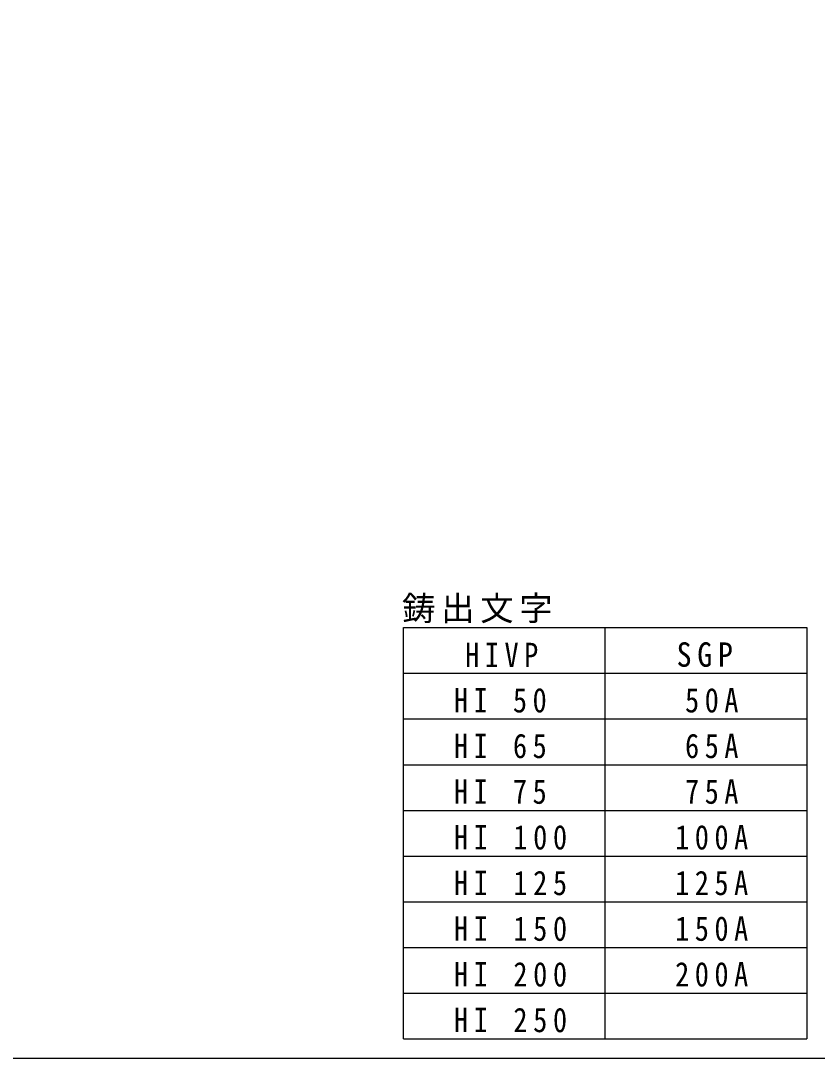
# Model space of a CAD drawing. Units: millimetres on the paper. Extents: x -140 to 4236, y -1707 to 1458.
# Drawn here: x 0.1 to 69.7, y -96.9 to -6 of the extents above; entities that cross this region are included whole.
import ezdxf

# ---------------------------------------------------------------- set-up
doc = ezdxf.new("R2010")
doc.units = ezdxf.units.MM
doc.layers.add('0-0_図面枠', color=7, linetype='Continuous')
doc.layers.add('0-1', color=7, linetype='Continuous')
doc.styles.add('ＭＳ ゴシック', font='')
doc.styles.get('ＭＳ ゴシック').set_extended_font_data('MS Gothic')

msp = doc.modelspace()

# ---------------------------------------------------------------- linework, layer by layer
at = {"layer": '0-0_図面枠', "color": 5}
msp.add_lwpolyline([(-139.949, 99.1), (-139.949, -96.9), (140.051, -96.9), (140.051, 99.1)], dxfattribs=at)
at = {"layer": '0-1', "color": 5}
for p, q in [((33.554, -59.189), (68.845, -59.189)), ((33.554, -95.189), (33.554, -59.189)), ((51.199, -95.189), (51.199, -59.189)), ((68.845, -59.189), (68.845, -95.189)), ((33.554, -63.189), (68.845, -63.189)), ((33.554, -67.189), (68.845, -67.189)), ((33.554, -71.189), (68.845, -71.189)), ((33.554, -75.189), (68.845, -75.189)), ((33.554, -79.189), (68.845, -79.189)), ((33.554, -83.189), (68.845, -83.189)), ((33.554, -87.189), (68.845, -87.189)), ((33.554, -91.189), (68.845, -91.189)), ((33.554, -95.189), (68.845, -95.189))]:
    msp.add_line(p, q, dxfattribs=at)

# ---------------------------------------------------------------- texts
at = {"layer": '0-1', "char_height": 2.14, "attachment_point": 7, "style": 'ＭＳ ゴシック'}
for s, insert in [('\\T1.17;鋳出文字', (33.424, -58.802)), ('\\T1.39;\\W0.85;HIVP', (38.939, -62.649)), ('\\T1.38;\\W0.9;SGP', (57.438, -62.649)), ('\\T1.39;\\W0.85;HI\\~50', (37.957, -66.649)), ('\\T1.39;\\W0.85;\\~50A', (56.456, -66.649)), ('\\T1.39;\\W0.85;HI\\~65', (37.957, -70.649)), ('\\T1.39;\\W0.85;\\~65A', (56.456, -70.649)), ('\\T1.39;\\W0.85;HI\\~75', (37.957, -74.649)), ('\\T1.39;\\W0.85;\\~75A', (56.456, -74.649)), ('\\T1.4;\\W0.85;HI\\~100', (37.957, -78.649)), ('\\T1.39;\\W0.85;100A', (57.309, -78.649)), ('\\T1.4;\\W0.85;HI\\~125', (37.957, -82.649)), ('\\T1.39;\\W0.85;125A', (57.309, -82.649)), ('\\T1.4;\\W0.85;HI\\~150', (37.957, -86.649)), ('\\T1.39;\\W0.85;150A', (57.309, -86.649)), ('\\T1.4;\\W0.85;HI\\~200', (37.957, -90.649)), ('\\T1.39;\\W0.85;200A', (57.309, -90.649)), ('\\T1.4;\\W0.85;HI\\~250', (37.957, -94.649))]:
    msp.add_mtext(s, dxfattribs=dict(at, insert=insert))

doc.saveas('drawing.dxf')
